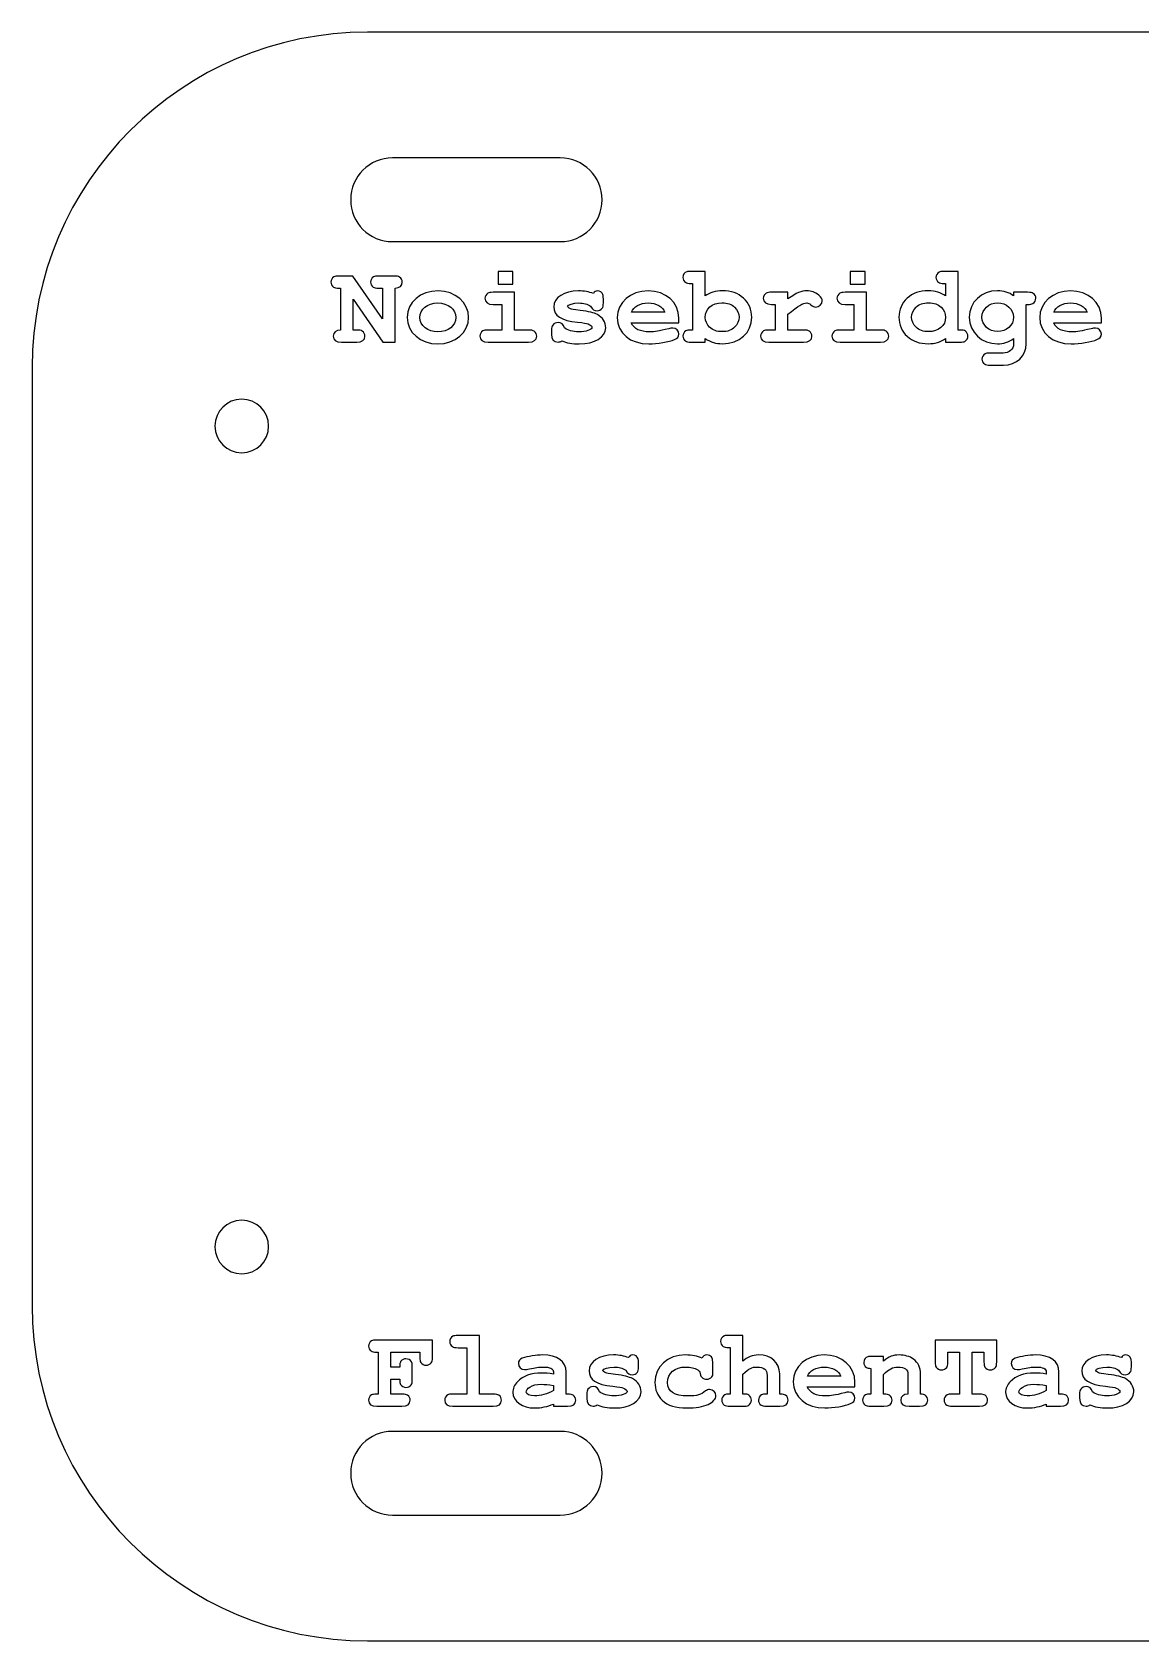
# Model space of a CAD drawing. Header units: millimetres. Extents: x 1 to 208, y 1 to 97.
# Drawn here: x 1 to 67.1, y 1 to 97 of the extents above; entities that cross this region are included whole.
import ezdxf

# ---------------------------------------------------------------- set-up
doc = ezdxf.new("R2010")
doc.units = ezdxf.units.MM
doc.layers.add('C00-00-00-BLACK', color=7, linetype='CONTINUOUS')
doc.layers.add('CFF-00-00', color=1, linetype='CONTINUOUS')

msp = doc.modelspace()

# ---------------------------------------------------------------- linework, layer by layer
at = {"layer": 'C00-00-00-BLACK', "linetype": 'CONTINUOUS'}
for p, q in [((83.9999, 97.0001), (21, 97.0001)), ((21, 97.0001), (21, 97.0001)), ((32.4999, 89.5001), (22.5, 89.5001)), ((22.5, 89.5001), (22.5, 89.5001)), ((20, 86.9999), (20, 86.9999)), ((20, 86.9999), (20, 86.9999)), ((35.0001, 86.9999), (35.0001, 86.9999)), ((35.0001, 86.9999), (35.0001, 86.9999)), ((22.5, 84.5002), (32.4999, 84.5002)), ((22.5, 84.5002), (22.5, 84.5002)), ((32.4999, 84.5002), (32.4999, 84.5002)), ((1, 77.0001), (1, 21)), ((1, 21), (1, 21)), ((32.4999, 13.5), (22.5, 13.5)), ((22.5, 13.5), (22.5, 13.5)), ((20, 11.0001), (20, 11.0001)), ((20, 11.0001), (20, 11.0001)), ((35.0001, 11.0001), (35.0001, 11.0001)), ((35.0001, 11.0001), (35.0001, 11.0001)), ((22.5, 8.5001), (32.4999, 8.5001)), ((22.5, 8.5001), (22.5, 8.5001)), ((32.4999, 8.5001), (32.4999, 8.5001)), ((21, 1), (83.9999, 1)), ((21, 1), (21, 1))]:
    msp.add_line(p, q, dxfattribs=at)
for points in [[(21, 97.0001), (9.9543, 97.0001), (1, 88.0456), (1, 77.0001)], [(22.5, 89.5001), (21.1194, 89.5001), (20, 88.3807), (20, 86.9999)], [(35.0001, 86.9999), (35.0001, 88.3807), (33.8806, 89.5001), (32.4999, 89.5001)], [(20, 86.9999), (20, 85.6192), (21.1194, 84.5002), (22.5, 84.5002)], [(32.4999, 84.5002), (33.8806, 84.5002), (35.0001, 85.6192), (35.0001, 86.9999)], [(13.5, 75.1), (12.6165, 75.1), (11.9, 74.3835), (11.9, 73.4998)], [(15.0999, 73.4998), (15.0999, 74.3835), (14.3836, 75.1), (13.5, 75.1)], [(11.9, 73.4998), (11.9, 72.6165), (12.6165, 71.9), (13.5, 71.9)], [(13.5, 71.9), (14.3836, 71.9), (15.0999, 72.6165), (15.0999, 73.4998)], [(13.5, 26.1), (12.6165, 26.1), (11.9, 25.3835), (11.9, 24.4999)], [(15.0999, 24.4999), (15.0999, 25.3835), (14.3836, 26.1), (13.5, 26.1)], [(11.9, 24.4999), (11.9, 23.6164), (12.6165, 22.9), (13.5, 22.9)], [(13.5, 22.9), (14.3836, 22.9), (15.0999, 23.6164), (15.0999, 24.4999)], [(1, 21), (1, 9.9543), (9.9543, 1), (21, 1)], [(22.5, 13.5), (21.1194, 13.5), (20, 12.3807), (20, 11.0001)], [(35.0001, 11.0001), (35.0001, 12.3807), (33.8806, 13.5), (32.4999, 13.5)], [(20, 11.0001), (20, 9.6194), (21.1194, 8.5001), (22.5, 8.5001)], [(32.4999, 8.5001), (33.8806, 8.5001), (35.0001, 9.6194), (35.0001, 11.0001)]]:
    msp.add_open_spline(points, degree=3, dxfattribs=at)
at = {"layer": 'CFF-00-00', "linetype": 'CONTINUOUS'}
for p, q in [((29.681, 82.7155), (28.7986, 82.7155)), ((28.7986, 82.7155), (28.7986, 81.9587)), ((29.681, 81.9587), (29.681, 82.7155)), ((41.1462, 82.7222), (40.3063, 82.7222)), ((41.1462, 81.2588), (41.1462, 82.7222)), ((50.6808, 82.7155), (49.7981, 82.7155)), ((49.7981, 82.7155), (49.7981, 81.9587)), ((50.6808, 81.9587), (50.6808, 82.7155)), ((56.2458, 82.7222), (55.4059, 82.7222)), ((56.2458, 79.2212), (56.2458, 82.7222)), ((20.1262, 82.4491), (19.3066, 82.4491)), ((19.3066, 81.728), (19.3834, 81.728)), ((19.3834, 81.728), (19.3834, 79.2212)), ((21.8903, 79.8936), (20.1262, 82.4491)), ((22.5835, 82.4491), (21.6734, 82.4491)), ((21.6734, 81.728), (21.8903, 81.728)), ((21.8903, 81.728), (21.8903, 79.8936)), ((22.6464, 78.5001), (22.6464, 81.728)), ((28.7986, 81.9587), (29.681, 81.9587)), ((40.3063, 82.0011), (40.3902, 82.0011)), ((40.3902, 82.0011), (40.3902, 79.2212)), ((49.7981, 81.9587), (50.6808, 81.9587)), ((55.4059, 82.0011), (55.4898, 82.0011)), ((55.4898, 82.0011), (55.4898, 81.2588)), ((20.1401, 81.0697), (21.9115, 78.5001)), ((20.1401, 79.2212), (20.1401, 81.0697)), ((25.1873, 80.839), (25.1873, 80.839)), ((25.2224, 81.5601), (25.2224, 81.5601)), ((29.7789, 81.4758), (28.5049, 81.4758)), ((28.5049, 80.7551), (29.0228, 80.7551)), ((29.0228, 80.7551), (29.0228, 79.2212)), ((29.7789, 79.2212), (29.7789, 81.4758)), ((35.0715, 80.8457), (35.0715, 81.0909)), ((42.1478, 80.8457), (42.1478, 80.8457)), ((46.0745, 81.4832), (45.1016, 81.4832)), ((45.1016, 80.7551), (45.3185, 80.7551)), ((45.3185, 80.7551), (45.3185, 79.2212)), ((46.0745, 81.0772), (46.0745, 81.4832)), ((50.7785, 81.4758), (49.5046, 81.4758)), ((49.5046, 80.7551), (50.0225, 80.7551)), ((50.0225, 80.7551), (50.0225, 79.2212)), ((50.7785, 79.2212), (50.7785, 81.4758)), ((54.4745, 80.8457), (54.4745, 80.8457)), ((58.5974, 80.8457), (58.5974, 80.8457)), ((60.3829, 81.4758), (59.5429, 81.4758)), ((59.5429, 81.4758), (59.5429, 81.2655)), ((60.2989, 78.395), (60.2989, 80.7551)), ((60.2989, 80.7551), (60.3829, 80.7551)), ((38.7389, 80.2926), (36.7506, 80.2926)), ((39.5796, 79.6484), (39.5796, 79.9356)), ((46.0745, 79.2212), (46.0745, 80.1663)), ((63.9385, 80.2926), (61.9502, 80.2926)), ((64.7792, 79.6484), (64.7792, 79.9356)), ((20.357, 79.2212), (20.1401, 79.2212)), ((29.0228, 79.2212), (28.1966, 79.2212)), ((30.6057, 79.2212), (29.7789, 79.2212)), ((31.9831, 79.2004), (31.9831, 78.9764)), ((36.7369, 79.6484), (39.5796, 79.6484)), ((40.3902, 79.2212), (40.3063, 79.2212)), ((45.3185, 79.2212), (44.94, 79.2212)), ((47.0196, 79.2212), (46.0745, 79.2212)), ((50.0225, 79.2212), (49.1963, 79.2212)), ((51.6054, 79.2212), (50.7785, 79.2212)), ((56.3305, 79.2212), (56.2458, 79.2212)), ((61.9365, 79.6484), (64.7792, 79.6484)), ((19.4535, 78.5001), (20.357, 78.5001)), ((21.9115, 78.5001), (22.6464, 78.5001)), ((28.1966, 78.5001), (30.6057, 78.5001)), ((40.3063, 78.5001), (41.1462, 78.5001)), ((41.1462, 78.5001), (41.1462, 78.7104)), ((44.94, 78.5001), (47.0196, 78.5001)), ((49.1963, 78.5001), (51.6054, 78.5001)), ((55.4898, 78.7104), (55.4898, 78.5001)), ((55.4898, 78.5001), (56.3305, 78.5001)), ((58.9125, 77.8492), (58.1491, 77.8492)), ((59.5429, 78.7104), (59.5429, 78.395)), ((58.1491, 77.1275), (58.9336, 77.1275)), ((27.6789, 19.2222), (26.4049, 19.2222)), ((27.6789, 15.721), (27.6789, 19.2222)), ((43.3938, 19.2222), (42.5531, 19.2222)), ((43.3938, 17.6889), (43.3938, 19.2222)), ((24.8799, 18.949), (21.5535, 18.949)), ((24.8799, 17.9131), (24.8799, 18.949)), ((26.4049, 18.4939), (26.9228, 18.4939)), ((26.9228, 18.4939), (26.9228, 15.721)), ((42.5531, 18.5011), (42.6371, 18.5011)), ((42.6371, 18.5011), (42.6371, 15.721)), ((58.535, 18.949), (54.8658, 18.949)), ((54.8658, 18.949), (54.8658, 17.6399)), ((58.535, 17.6399), (58.535, 18.949)), ((21.5535, 18.228), (21.6309, 18.228)), ((21.6309, 18.228), (21.6309, 15.721)), ((22.3869, 17.339), (22.3869, 18.228)), ((22.3869, 18.228), (24.1232, 18.228)), ((22.926, 17.339), (22.3869, 17.339)), ((22.926, 17.3529), (22.926, 17.339)), ((23.6754, 16.6034), (23.6754, 17.3529)), ((24.1232, 18.228), (24.1232, 17.9131)), ((37.1715, 17.3456), (37.1715, 17.591)), ((41.6094, 17.0797), (41.6094, 17.591)), ((51.7938, 17.976), (51.1069, 17.976)), ((51.7938, 17.6889), (51.7938, 17.976)), ((55.6225, 17.6399), (55.6225, 18.228)), ((55.6225, 18.228), (56.3157, 18.228)), ((56.3157, 18.228), (56.3157, 15.721)), ((57.0717, 18.228), (57.779, 18.228)), ((57.0717, 15.721), (57.0717, 18.228)), ((57.779, 18.228), (57.779, 17.6399)), ((66.5709, 17.3456), (66.5709, 17.591)), ((22.3869, 16.6246), (22.926, 16.6246)), ((22.3869, 15.721), (22.3869, 16.6246)), ((22.926, 16.6246), (22.926, 16.6034)), ((32.0892, 17.0446), (32.0892, 16.9189)), ((32.8525, 15.721), (32.8525, 17.0446)), ((43.3938, 15.721), (43.3938, 16.9044)), ((44.8359, 16.8349), (44.8359, 15.721)), ((45.5926, 15.721), (45.5926, 16.9256)), ((49.239, 16.7926), (47.2504, 16.7926)), ((50.0796, 16.1483), (50.0796, 16.4354)), ((51.0371, 17.255), (51.0371, 15.721)), ((51.7938, 15.721), (51.7938, 16.8978)), ((53.243, 16.8839), (53.243, 15.721)), ((53.999, 15.721), (53.999, 16.9117)), ((61.4888, 17.0446), (61.4888, 16.9189)), ((62.2519, 15.721), (62.2519, 17.0446)), ((21.6309, 15.721), (21.5535, 15.721)), ((23.0589, 15.721), (22.3869, 15.721)), ((26.9228, 15.721), (26.0967, 15.721)), ((28.5057, 15.721), (27.6789, 15.721)), ((32.0964, 16.2396), (32.0964, 15.9453)), ((32.9365, 15.721), (32.8525, 15.721)), ((34.0831, 15.7006), (34.0831, 15.4763)), ((42.6371, 15.721), (42.6233, 15.721)), ((43.4075, 15.721), (43.3938, 15.721)), ((44.8359, 15.721), (44.8218, 15.721)), ((45.6064, 15.721), (45.5926, 15.721)), ((47.2366, 16.1483), (50.0796, 16.1483)), ((51.0371, 15.721), (51.023, 15.721)), ((51.8075, 15.721), (51.7938, 15.721)), ((56.3157, 15.721), (55.8885, 15.721)), ((57.5056, 15.721), (57.0717, 15.721)), ((61.4959, 16.2396), (61.4959, 15.9453)), ((62.3358, 15.721), (62.2519, 15.721)), ((63.4827, 15.7006), (63.4827, 15.4763)), ((21.5535, 15), (23.0589, 15)), ((26.0967, 15), (28.5057, 15)), ((32.0892, 15.133), (32.0892, 15)), ((32.0892, 15), (32.9365, 15)), ((42.6233, 15), (43.4075, 15)), ((44.8218, 15), (45.6064, 15)), ((51.023, 15), (51.8075, 15)), ((53.3132, 15), (53.9362, 15)), ((55.8885, 15), (57.5056, 15)), ((61.4888, 15.133), (61.4888, 15)), ((61.4888, 15), (62.3358, 15))]:
    msp.add_line(p, q, dxfattribs=at)
for points in [[(40.047, 82.7017), (39.914, 82.652), (39.8163, 82.5126), (39.8163, 82.3648)], [(40.3063, 82.7222), (40.1662, 82.7222), (40.1172, 82.7222), (40.047, 82.7017)], [(55.0975, 82.6731), (54.9857, 82.6029), (54.9155, 82.4914), (54.9155, 82.3648)], [(55.4059, 82.7222), (55.2238, 82.7222), (55.1677, 82.7155), (55.0975, 82.6731)], [(18.9984, 82.4001), (18.8866, 82.3306), (18.8165, 82.2113), (18.8165, 82.085)], [(18.8165, 82.085), (18.8165, 81.9732), (18.8794, 81.861), (18.9706, 81.7908)], [(18.9706, 81.7908), (19.0474, 81.7418), (19.1248, 81.728), (19.3066, 81.728)], [(19.3066, 82.4491), (19.1314, 82.4491), (19.0613, 82.435), (18.9984, 82.4001)], [(21.3651, 82.4001), (21.2533, 82.3306), (21.1832, 82.2113), (21.1832, 82.085)], [(21.1832, 82.085), (21.1832, 81.9732), (21.2394, 81.861), (21.3373, 81.7908)], [(21.3373, 81.7908), (21.4141, 81.7418), (21.4914, 81.728), (21.6734, 81.728)], [(21.6734, 82.4491), (21.4981, 82.4491), (21.4286, 82.435), (21.3651, 82.4001)], [(22.9196, 82.3796), (22.8428, 82.435), (22.7727, 82.4491), (22.5835, 82.4491)], [(22.6464, 81.728), (22.9196, 81.7351), (23.0736, 81.861), (23.0736, 82.085)], [(23.0736, 82.085), (23.0736, 82.2043), (23.0181, 82.3094), (22.9196, 82.3796)], [(39.8163, 82.3648), (39.8163, 82.2459), (39.8724, 82.1415), (39.9704, 82.0713)], [(39.9704, 82.0713), (40.0403, 82.0152), (40.1172, 82.0011), (40.3063, 82.0011)], [(54.9155, 82.3648), (54.9155, 82.2459), (54.972, 82.1415), (55.0697, 82.0713)], [(55.0697, 82.0713), (55.1466, 82.0222), (55.2164, 82.0011), (55.4059, 82.0011)], [(25.2224, 81.5601), (24.172, 81.5601), (23.3663, 80.874), (23.3663, 79.9779)], [(24.1231, 79.9779), (24.1231, 80.4605), (24.592, 80.839), (25.1873, 80.839)], [(25.1873, 80.839), (25.8104, 80.839), (26.2794, 80.4679), (26.2794, 79.9779)], [(27.0354, 79.9779), (27.0354, 80.8595), (26.2305, 81.5601), (25.2224, 81.5601)], [(28.1894, 81.4271), (28.0776, 81.3569), (28.0075, 81.2451), (28.0075, 81.1188)], [(28.0075, 81.1188), (28.0075, 80.874), (28.1755, 80.7551), (28.5049, 80.7551)], [(28.5049, 81.4758), (28.3157, 81.4758), (28.2595, 81.4687), (28.1894, 81.4271)], [(33.5872, 81.5601), (32.7326, 81.5601), (32.1168, 81.1678), (32.1168, 80.6147)], [(32.943, 80.6358), (32.943, 80.7339), (33.279, 80.839), (33.6077, 80.839)], [(34.4762, 81.3992), (34.2169, 81.5037), (33.9232, 81.5601), (33.5872, 81.5601)], [(33.6077, 80.839), (33.8948, 80.839), (34.1263, 80.7755), (34.3082, 80.6499)], [(34.3082, 80.6499), (34.4345, 80.433), (34.5185, 80.3765), (34.6932, 80.3765)], [(34.7143, 81.5601), (34.6025, 81.5601), (34.539, 81.5181), (34.4762, 81.3992)], [(35.0431, 81.3357), (35.0087, 81.4687), (34.8684, 81.5601), (34.7143, 81.5601)], [(35.0014, 80.5233), (35.0576, 80.5935), (35.0715, 80.6637), (35.0715, 80.8457)], [(35.0715, 81.0909), (35.0715, 81.2239), (35.0642, 81.2729), (35.0431, 81.3357)], [(37.738, 81.5601), (36.6945, 81.5601), (35.9033, 80.8669), (35.9033, 79.9631)], [(36.7506, 80.2926), (36.8625, 80.6147), (37.2685, 80.839), (37.7448, 80.839)], [(39.5796, 79.9356), (39.5796, 80.874), (38.8024, 81.5601), (37.738, 81.5601)], [(37.7448, 80.839), (38.221, 80.839), (38.62, 80.6147), (38.7389, 80.2926)], [(42.1689, 81.5672), (41.7696, 81.5672), (41.4196, 81.462), (41.1462, 81.2588)], [(41.1462, 79.9779), (41.1462, 80.4884), (41.5597, 80.8457), (42.1478, 80.8457)], [(42.1478, 80.8457), (42.491, 80.8457), (42.708, 80.7688), (42.9038, 80.5868)], [(43.4291, 81.1262), (43.1003, 81.4271), (42.7009, 81.5672), (42.1689, 81.5672)], [(43.9265, 79.9917), (43.9265, 80.433), (43.7586, 80.8249), (43.4291, 81.1262)], [(44.7933, 81.4271), (44.6814, 81.3643), (44.6116, 81.2451), (44.6116, 81.1188)], [(44.6116, 81.1188), (44.6116, 80.8807), (44.7795, 80.7551), (45.1016, 80.7551)], [(45.1016, 81.4832), (44.9753, 81.4832), (44.8423, 81.462), (44.7933, 81.4271)], [(47.2161, 81.5601), (46.8658, 81.5601), (46.621, 81.4546), (46.0745, 81.0772)], [(46.0745, 80.1663), (46.7124, 80.6711), (46.9921, 80.839), (47.2024, 80.839)], [(47.2024, 80.839), (47.293, 80.839), (47.3558, 80.8105), (47.4543, 80.7265)], [(47.9234, 81.3008), (47.6991, 81.4758), (47.4684, 81.5601), (47.2161, 81.5601)], [(47.4543, 80.7265), (47.5661, 80.6288), (47.643, 80.5935), (47.7481, 80.5935)], [(47.7481, 80.5935), (47.951, 80.5935), (48.1263, 80.7614), (48.1263, 80.9646)], [(48.1263, 80.9646), (48.1263, 81.0909), (48.0702, 81.1816), (47.9234, 81.3008)], [(49.1889, 81.4271), (49.0774, 81.3569), (49.0072, 81.2451), (49.0072, 81.1188)], [(49.0072, 81.1188), (49.0072, 80.874), (49.1751, 80.7551), (49.5046, 80.7551)], [(49.5046, 81.4758), (49.3155, 81.4758), (49.2591, 81.4687), (49.1889, 81.4271)], [(53.2003, 81.1262), (52.8712, 80.8249), (52.7029, 80.433), (52.7029, 79.9917)], [(54.4678, 81.5672), (53.9288, 81.5672), (53.5291, 81.4271), (53.2003, 81.1262)], [(53.7256, 80.5868), (53.914, 80.7688), (54.1383, 80.8457), (54.4745, 80.8457)], [(55.4898, 81.2588), (55.2164, 81.462), (54.8668, 81.5672), (54.4678, 81.5672)], [(54.4745, 80.8457), (54.8104, 80.8457), (55.028, 80.7688), (55.2238, 80.5868)], [(58.5837, 81.5672), (57.6238, 81.5672), (56.9031, 80.8881), (56.9031, 79.9842)], [(57.6591, 79.9917), (57.6591, 80.4679), (58.0789, 80.8457), (58.5974, 80.8457)], [(59.5429, 81.2655), (59.2836, 81.462), (58.9411, 81.5672), (58.5837, 81.5672)], [(58.5974, 80.8457), (59.1227, 80.8457), (59.5429, 80.4679), (59.5429, 79.9984)], [(60.7191, 81.413), (60.6421, 81.462), (60.5794, 81.4758), (60.3829, 81.4758)], [(60.3829, 80.7551), (60.5508, 80.7551), (60.6284, 80.7688), (60.6912, 80.8038)], [(60.6912, 80.8038), (60.803, 80.874), (60.8729, 80.9932), (60.8729, 81.1188)], [(60.8729, 81.1188), (60.8729, 81.2313), (60.8175, 81.3431), (60.7191, 81.413)], [(62.9377, 81.5601), (61.8942, 81.5601), (61.1029, 80.8669), (61.1029, 79.9631)], [(61.9502, 80.2926), (62.0621, 80.6147), (62.4681, 80.839), (62.9444, 80.839)], [(64.7792, 79.9356), (64.7792, 80.874), (64.002, 81.5601), (62.9377, 81.5601)], [(62.9444, 80.839), (63.4206, 80.839), (63.8196, 80.6147), (63.9385, 80.2926)], [(23.3663, 79.9779), (23.3663, 79.0882), (24.172, 78.395), (25.2012, 78.395)], [(25.2012, 79.1164), (24.592, 79.1164), (24.1231, 79.4942), (24.1231, 79.9779)], [(25.2012, 78.395), (26.2305, 78.395), (27.0354, 79.0882), (27.0354, 79.9779)], [(26.2794, 79.9779), (26.2794, 79.4942), (25.8104, 79.1164), (25.2012, 79.1164)], [(32.1168, 80.6147), (32.1168, 80.0756), (32.5368, 79.7952), (33.531, 79.6907)], [(33.1109, 80.4958), (33.0058, 80.5381), (32.943, 80.5868), (32.943, 80.6358)], [(33.6917, 80.3977), (33.2439, 80.4605), (33.2016, 80.4679), (33.1109, 80.4958)], [(33.531, 79.6907), (33.9093, 79.6555), (34.0562, 79.6272), (34.168, 79.5856)], [(34.7143, 80.1458), (34.504, 80.2576), (34.2103, 80.3349), (33.6917, 80.3977)], [(34.6932, 80.3765), (34.8122, 80.3765), (34.9247, 80.433), (35.0014, 80.5233)], [(35.2184, 79.3612), (35.2184, 79.6833), (35.0292, 79.9779), (34.7143, 80.1458)], [(35.9033, 79.9631), (35.9033, 79.0466), (36.6734, 78.395), (37.78, 78.395)], [(41.4129, 79.3891), (41.245, 79.5503), (41.1462, 79.7673), (41.1462, 79.9779)], [(42.1756, 78.4087), (43.2054, 78.4087), (43.9265, 79.0603), (43.9265, 79.9917)], [(42.9038, 80.5868), (43.0717, 80.4256), (43.1705, 80.2086), (43.1705, 79.9917)], [(43.1705, 79.9917), (43.1705, 79.7747), (43.0717, 79.5503), (42.9038, 79.3891)], [(52.7029, 79.9917), (52.7029, 79.5433), (52.8712, 79.151), (53.2003, 78.8501)], [(53.4592, 79.9917), (53.4592, 80.2086), (53.557, 80.4256), (53.7256, 80.5868)], [(53.7256, 79.3891), (53.557, 79.5503), (53.4592, 79.7673), (53.4592, 79.9917)], [(55.4898, 79.9984), (55.4898, 79.4805), (55.0771, 79.1305), (54.4678, 79.1305)], [(55.2238, 80.5868), (55.3918, 80.433), (55.4898, 80.2086), (55.4898, 79.9984)], [(56.9031, 79.9842), (56.9031, 79.0882), (57.6312, 78.402), (58.5837, 78.402)], [(58.5974, 79.1305), (58.0789, 79.1305), (57.6591, 79.5154), (57.6591, 79.9917)], [(59.5429, 79.9984), (59.5429, 79.508), (59.1294, 79.1305), (58.5974, 79.1305)], [(61.1029, 79.9631), (61.1029, 79.0466), (61.873, 78.395), (62.9793, 78.395)], [(19.3834, 79.2212), (19.1175, 79.2212), (18.9567, 79.0882), (18.9567, 78.8638)], [(18.9567, 78.8638), (18.9567, 78.6264), (19.1248, 78.5001), (19.4535, 78.5001)], [(20.6931, 79.158), (20.6163, 79.2145), (20.5528, 79.2212), (20.357, 79.2212)], [(20.357, 78.5001), (20.6792, 78.5001), (20.8472, 78.619), (20.8472, 78.8638)], [(20.8472, 78.8638), (20.8472, 78.9764), (20.791, 79.0882), (20.6931, 79.158)], [(27.8884, 79.1722), (27.7766, 79.1019), (27.7065, 78.9831), (27.7065, 78.8638)], [(27.7065, 78.8638), (27.7065, 78.6264), (27.8745, 78.5001), (28.1966, 78.5001)], [(28.1966, 79.2212), (28.0148, 79.2212), (27.9585, 79.2145), (27.8884, 79.1722)], [(30.9417, 79.151), (30.8643, 79.2071), (30.7942, 79.2212), (30.6057, 79.2212)], [(30.6057, 78.5001), (30.9278, 78.5001), (31.0958, 78.6264), (31.0958, 78.8638)], [(31.0958, 78.8638), (31.0958, 78.9764), (31.0396, 79.0815), (30.9417, 79.151)], [(32.0533, 79.5228), (31.9977, 79.4452), (31.9831, 79.3824), (31.9831, 79.2004)], [(31.9831, 78.9764), (31.9831, 78.6543), (32.1095, 78.5072), (32.3688, 78.5072)], [(32.3688, 79.6696), (32.2358, 79.6696), (32.1307, 79.6205), (32.0533, 79.5228)], [(32.7465, 79.3612), (32.6837, 79.5715), (32.5646, 79.6696), (32.3688, 79.6696)], [(33.6077, 79.1164), (33.2366, 79.1164), (32.943, 79.2004), (32.7465, 79.3612)], [(34.3922, 79.375), (34.3922, 79.2357), (34.0211, 79.1164), (33.6077, 79.1164)], [(33.6362, 78.395), (34.5529, 78.395), (35.2184, 78.801), (35.2184, 79.3612)], [(34.168, 79.5856), (34.3082, 79.5292), (34.3922, 79.4526), (34.3922, 79.375)], [(37.8428, 79.1164), (37.2618, 79.1164), (36.9115, 79.2847), (36.7369, 79.6484)], [(38.977, 79.3052), (38.3466, 79.1443), (38.1649, 79.1164), (37.8428, 79.1164)], [(39.2225, 79.3401), (39.1449, 79.3401), (39.0684, 79.3263), (38.977, 79.3052)], [(39.5796, 78.9764), (39.5796, 79.1792), (39.4257, 79.3401), (39.2225, 79.3401)], [(39.3203, 78.6543), (39.4956, 78.7241), (39.5796, 78.8296), (39.5796, 78.9764)], [(39.9979, 79.1722), (39.8861, 79.1094), (39.8163, 78.9901), (39.8163, 78.8638)], [(39.8163, 78.8638), (39.8163, 78.7453), (39.8724, 78.6402), (39.9704, 78.5703)], [(40.3063, 79.2212), (40.1309, 79.2212), (40.0607, 79.2145), (39.9979, 79.1722)], [(42.1615, 79.1305), (41.8331, 79.1305), (41.6013, 79.2145), (41.4129, 79.3891)], [(42.9038, 79.3891), (42.7154, 79.2145), (42.484, 79.1305), (42.1615, 79.1305)], [(44.6327, 79.1722), (44.5202, 79.1094), (44.45, 78.9831), (44.45, 78.8638)], [(44.45, 78.8638), (44.45, 78.6264), (44.6179, 78.5001), (44.94, 78.5001)], [(44.94, 79.2212), (44.7583, 79.2212), (44.7019, 79.2145), (44.6327, 79.1722)], [(47.3632, 79.151), (47.2863, 79.2071), (47.2161, 79.2212), (47.0196, 79.2212)], [(47.0196, 78.5001), (47.3491, 78.5001), (47.5171, 78.619), (47.5171, 78.8638)], [(47.5171, 78.8638), (47.5171, 78.9764), (47.461, 79.0815), (47.3632, 79.151)], [(48.8879, 79.1722), (48.7761, 79.1019), (48.7063, 78.9831), (48.7063, 78.8638)], [(48.7063, 78.8638), (48.7063, 78.6264), (48.8742, 78.5001), (49.1963, 78.5001)], [(49.1963, 79.2212), (49.0142, 79.2212), (48.9581, 79.2145), (48.8879, 79.1722)], [(51.9412, 79.151), (51.864, 79.2071), (51.7938, 79.2212), (51.6054, 79.2212)], [(51.6054, 78.5001), (51.9275, 78.5001), (52.0954, 78.6264), (52.0954, 78.8638)], [(52.0954, 78.8638), (52.0954, 78.9764), (52.0393, 79.0815), (51.9412, 79.151)], [(53.2003, 78.8501), (53.5291, 78.5491), (53.9288, 78.4087), (54.4604, 78.4087)], [(54.4678, 79.1305), (54.1457, 79.1305), (53.914, 79.2145), (53.7256, 79.3891)], [(56.6663, 79.158), (56.5891, 79.2071), (56.5263, 79.2212), (56.3305, 79.2212)], [(56.6381, 78.5491), (56.7503, 78.619), (56.8205, 78.7382), (56.8205, 78.8638)], [(56.8205, 78.8638), (56.8205, 78.9764), (56.7644, 79.0882), (56.6663, 79.158)], [(63.0421, 79.1164), (62.4614, 79.1164), (62.1111, 79.2847), (61.9365, 79.6484)], [(64.1766, 79.3052), (63.5462, 79.1443), (63.3645, 79.1164), (63.0421, 79.1164)], [(64.4222, 79.3401), (64.3445, 79.3401), (64.268, 79.3263), (64.1766, 79.3052)], [(64.7792, 78.9764), (64.7792, 79.1792), (64.625, 79.3401), (64.4222, 79.3401)], [(64.5199, 78.6543), (64.6952, 78.7241), (64.7792, 78.8296), (64.7792, 78.9764)], [(32.3688, 78.5072), (32.4594, 78.5072), (32.5229, 78.528), (32.5996, 78.5841)], [(32.5996, 78.5841), (32.8728, 78.4578), (33.23, 78.395), (33.6362, 78.395)], [(37.78, 78.395), (38.2838, 78.395), (39.0056, 78.5139), (39.3203, 78.6543)], [(39.9704, 78.5703), (40.0403, 78.5213), (40.1309, 78.5001), (40.3063, 78.5001)], [(41.1462, 78.7104), (41.4895, 78.4927), (41.7696, 78.4087), (42.1756, 78.4087)], [(54.4604, 78.4087), (54.8668, 78.4087), (55.1466, 78.4927), (55.4898, 78.7104)], [(56.3305, 78.5001), (56.4984, 78.5001), (56.5753, 78.5139), (56.6381, 78.5491)], [(57.8414, 77.7995), (57.7293, 77.7367), (57.6591, 77.6111), (57.6591, 77.4848)], [(58.1491, 77.8492), (57.9674, 77.8492), (57.9109, 77.8418), (57.8414, 77.7995)], [(58.5837, 78.402), (58.9336, 78.402), (59.2483, 78.5001), (59.5429, 78.7104)], [(59.5429, 78.395), (59.5429, 78.0662), (59.2907, 77.8492), (58.9125, 77.8492)], [(58.9336, 77.1275), (59.7182, 77.1275), (60.3063, 77.6806), (60.2989, 78.395)], [(62.9793, 78.395), (63.4834, 78.395), (64.2052, 78.5139), (64.5199, 78.6543)], [(57.6591, 77.4848), (57.6591, 77.373), (57.7152, 77.2679), (57.8132, 77.1977)], [(57.8132, 77.1977), (57.8831, 77.1416), (57.9744, 77.1275), (58.1491, 77.1275)], [(26.4049, 19.2222), (26.223, 19.2222), (26.1595, 19.2083), (26.0894, 19.1732)], [(42.2945, 19.2016), (42.1608, 19.152), (42.0631, 19.0125), (42.0631, 18.865)], [(42.5531, 19.2222), (42.4134, 19.2222), (42.364, 19.2222), (42.2945, 19.2016)], [(21.2459, 18.9), (21.1334, 18.8306), (21.0633, 18.7115), (21.0633, 18.5924)], [(21.0633, 18.5924), (21.0633, 18.4734), (21.1268, 18.3609), (21.2174, 18.2981)], [(21.2174, 18.2981), (21.2948, 18.2419), (21.3716, 18.228), (21.5535, 18.228)], [(21.5535, 18.949), (21.3716, 18.949), (21.3153, 18.9423), (21.2459, 18.9)], [(26.0894, 19.1732), (25.9776, 19.1031), (25.9075, 18.984), (25.9075, 18.8583)], [(25.9075, 18.8583), (25.9075, 18.7393), (25.9637, 18.6341), (26.0689, 18.564)], [(26.0689, 18.564), (26.139, 18.5084), (26.223, 18.4939), (26.4049, 18.4939)], [(42.0631, 18.865), (42.0631, 18.7459), (42.1192, 18.6414), (42.2169, 18.5713)], [(42.2169, 18.5713), (42.2871, 18.515), (42.364, 18.5011), (42.5531, 18.5011)], [(22.9961, 17.6816), (22.9399, 17.6049), (22.926, 17.5347), (22.926, 17.3529)], [(23.2971, 17.8291), (23.178, 17.8291), (23.0662, 17.7729), (22.9961, 17.6816)], [(23.6192, 17.6538), (23.5563, 17.759), (23.43, 17.8291), (23.2971, 17.8291)], [(23.6754, 17.3529), (23.6754, 17.5282), (23.6681, 17.5837), (23.6192, 17.6538)], [(24.1232, 17.9131), (24.1232, 17.7517), (24.1378, 17.6816), (24.1795, 17.6188)], [(24.1795, 17.6188), (24.2496, 17.507), (24.3686, 17.4435), (24.5016, 17.4435)], [(24.5016, 17.4435), (24.6206, 17.4435), (24.7324, 17.4997), (24.8098, 17.591)], [(24.8098, 17.591), (24.8654, 17.6677), (24.8799, 17.7312), (24.8799, 17.9131)], [(30.2338, 17.8642), (30.0797, 17.8079), (30.0023, 17.7028), (30.0023, 17.5486)], [(30.0023, 17.5486), (30.0023, 17.3456), (30.1637, 17.1849), (30.3667, 17.1849)], [(31.4449, 18.06), (31.0877, 18.06), (30.5764, 17.976), (30.2338, 17.8642)], [(30.6604, 17.2265), (30.9971, 17.3039), (31.2352, 17.339), (31.4727, 17.339)], [(32.8525, 17.0446), (32.8525, 17.6816), (32.3273, 18.06), (31.4449, 18.06)], [(31.4727, 17.339), (31.9, 17.339), (32.0892, 17.2477), (32.0892, 17.0446)], [(35.687, 18.06), (34.8326, 18.06), (34.2167, 17.6677), (34.2167, 17.1147)], [(35.0429, 17.1359), (35.0429, 17.2338), (35.379, 17.339), (35.7078, 17.339)], [(36.576, 17.8992), (36.3167, 18.0037), (36.0232, 18.06), (35.687, 18.06)], [(35.7078, 17.339), (35.9946, 17.339), (36.2264, 17.2755), (36.4081, 17.1498)], [(36.8141, 18.06), (36.7026, 18.06), (36.6391, 18.0183), (36.576, 17.8992)], [(37.1429, 17.8357), (37.1087, 17.9687), (36.9683, 18.06), (36.8141, 18.06)], [(37.1013, 17.0235), (37.1577, 17.0936), (37.1715, 17.1637), (37.1715, 17.3456)], [(37.1715, 17.591), (37.1715, 17.7239), (37.1641, 17.7729), (37.1429, 17.8357)], [(39.9711, 18.06), (38.8994, 18.06), (38.1501, 17.3807), (38.1501, 16.4076)], [(38.9068, 16.4076), (38.9068, 16.9745), (39.327, 17.339), (39.9778, 17.339)], [(40.9653, 17.8708), (40.6993, 17.9971), (40.356, 18.06), (39.9711, 18.06)], [(39.9778, 17.339), (40.2788, 17.339), (40.5239, 17.2828), (40.6993, 17.171)], [(41.245, 18.06), (41.0908, 18.06), (41.0143, 18.0037), (40.9653, 17.8708)], [(41.6094, 17.591), (41.6094, 17.9131), (41.4972, 18.06), (41.245, 18.06)], [(44.3251, 18.06), (43.9745, 18.06), (43.6457, 17.927), (43.3938, 17.6889)], [(43.3938, 16.9044), (43.7854, 17.2689), (43.9258, 17.339), (44.2479, 17.339)], [(44.2479, 17.339), (44.4581, 17.339), (44.5911, 17.3039), (44.6962, 17.2199)], [(45.5926, 16.9256), (45.5926, 17.6049), (45.0811, 18.06), (44.3251, 18.06)], [(48.2381, 18.06), (47.1943, 18.06), (46.403, 17.3668), (46.403, 16.4632)], [(47.2504, 16.7926), (47.3622, 17.1147), (47.7682, 17.339), (48.2445, 17.339)], [(50.0796, 16.4354), (50.0796, 17.374), (49.3025, 18.06), (48.2381, 18.06)], [(48.2445, 17.339), (48.7207, 17.339), (49.1197, 17.1147), (49.239, 16.7926)], [(50.8483, 17.9482), (50.715, 17.9058), (50.6102, 17.759), (50.6102, 17.6121)], [(50.6102, 17.6121), (50.6102, 17.4997), (50.6659, 17.3879), (50.7637, 17.3178)], [(50.7637, 17.3178), (50.8339, 17.2755), (50.8829, 17.2616), (51.0371, 17.255)], [(51.1069, 17.976), (50.9602, 17.976), (50.9111, 17.9687), (50.8483, 17.9482)], [(52.7177, 18.06), (52.3466, 18.06), (52.1159, 17.9687), (51.7938, 17.6889)], [(51.7938, 16.8978), (52.1085, 17.2265), (52.3254, 17.339), (52.6411, 17.339)], [(52.6411, 17.339), (53.061, 17.339), (53.243, 17.1987), (53.243, 16.8839)], [(53.5718, 17.8079), (53.3407, 17.976), (53.0465, 18.06), (52.7177, 18.06)], [(53.999, 16.9117), (53.999, 17.3105), (53.8586, 17.6049), (53.5718, 17.8079)], [(54.8658, 17.6399), (54.8658, 17.4719), (54.8799, 17.4018), (54.9222, 17.339)], [(54.9222, 17.339), (54.9921, 17.2265), (55.118, 17.1637), (55.2443, 17.1637)], [(55.2443, 17.1637), (55.3632, 17.1637), (55.475, 17.2199), (55.5523, 17.3105)], [(55.5523, 17.3105), (55.608, 17.3879), (55.6225, 17.4435), (55.6225, 17.6399)], [(57.779, 17.6399), (57.779, 17.4719), (57.7928, 17.4018), (57.8351, 17.339)], [(57.8351, 17.339), (57.9053, 17.2265), (58.0242, 17.1637), (58.1572, 17.1637)], [(58.1572, 17.1637), (58.2764, 17.1637), (58.3882, 17.2199), (58.4648, 17.3105)], [(58.4648, 17.3105), (58.5209, 17.3879), (58.535, 17.4435), (58.535, 17.6399)], [(59.6332, 17.8642), (59.479, 17.8079), (59.4018, 17.7028), (59.4018, 17.5486)], [(59.4018, 17.5486), (59.4018, 17.3456), (59.563, 17.1849), (59.7662, 17.1849)], [(60.8443, 18.06), (60.4873, 18.06), (59.9757, 17.976), (59.6332, 17.8642)], [(60.0601, 17.2265), (60.3966, 17.3039), (60.6347, 17.339), (60.8722, 17.339)], [(62.2519, 17.0446), (62.2519, 17.6816), (61.7269, 18.06), (60.8443, 18.06)], [(60.8722, 17.339), (61.2994, 17.339), (61.4888, 17.2477), (61.4888, 17.0446)], [(65.0868, 18.06), (64.232, 18.06), (63.6164, 17.6677), (63.6164, 17.1147)], [(64.4423, 17.1359), (64.4423, 17.2338), (64.7785, 17.339), (65.1073, 17.339)], [(65.9758, 17.8992), (65.7165, 18.0037), (65.4226, 18.06), (65.0868, 18.06)], [(65.1073, 17.339), (65.3944, 17.339), (65.6258, 17.2755), (65.8075, 17.1498)], [(66.2139, 18.06), (66.1021, 18.06), (66.0386, 18.0183), (65.9758, 17.8992)], [(66.5427, 17.8357), (66.5081, 17.9687), (66.3681, 18.06), (66.2139, 18.06)], [(66.5007, 17.0235), (66.5572, 17.0936), (66.5709, 17.1637), (66.5709, 17.3456)], [(66.5709, 17.591), (66.5709, 17.7239), (66.5639, 17.7729), (66.5427, 17.8357)], [(22.926, 16.6034), (22.926, 16.4427), (22.9399, 16.3653), (22.9749, 16.3025)], [(23.6053, 16.2747), (23.6615, 16.3514), (23.6754, 16.4143), (23.6754, 16.6034)], [(29.9467, 16.4632), (29.7714, 16.2813), (29.6662, 16.0366), (29.6662, 15.8196)], [(31.3821, 16.9818), (30.759, 16.9818), (30.2755, 16.8065), (29.9467, 16.4632)], [(30.3667, 17.1849), (30.4369, 17.1849), (30.5348, 17.1987), (30.6604, 17.2265)], [(32.0892, 16.9189), (31.8438, 16.9606), (31.6129, 16.9818), (31.3821, 16.9818)], [(34.2167, 17.1147), (34.2167, 16.5757), (34.6368, 16.2952), (35.6309, 16.1907)], [(35.2109, 16.9957), (35.1057, 17.038), (35.0429, 17.087), (35.0429, 17.1359)], [(35.7918, 16.8978), (35.3437, 16.9606), (35.3014, 16.9679), (35.2109, 16.9957)], [(36.8141, 16.6457), (36.6039, 16.7575), (36.3104, 16.8349), (35.7918, 16.8978)], [(36.4081, 17.1498), (36.5344, 16.9328), (36.6183, 16.8766), (36.793, 16.8766)], [(36.793, 16.8766), (36.9122, 16.8766), (37.0247, 16.9328), (37.1013, 17.0235)], [(37.3182, 15.8613), (37.3182, 16.1834), (37.1292, 16.4778), (36.8141, 16.6457)], [(38.1501, 16.4076), (38.1501, 15.9942), (38.2976, 15.6371), (38.5847, 15.3639)], [(40.1108, 15.6165), (39.3058, 15.6165), (38.9068, 15.8824), (38.9068, 16.4076)], [(40.6993, 17.171), (40.7832, 17.122), (40.8252, 17.0658), (40.8464, 16.9533)], [(40.8464, 16.9533), (40.8813, 16.7999), (40.9025, 16.7575), (40.9579, 16.7086)], [(40.9579, 16.7086), (41.0214, 16.6524), (41.1332, 16.6107), (41.2313, 16.6107)], [(41.2313, 16.6107), (41.3501, 16.6107), (41.462, 16.6663), (41.5396, 16.7575)], [(41.5396, 16.7575), (41.5957, 16.8277), (41.6094, 16.8978), (41.6094, 17.0797)], [(44.6962, 17.2199), (44.8081, 17.1286), (44.8359, 17.0585), (44.8359, 16.8349)], [(46.403, 16.4632), (46.403, 15.5464), (47.1731, 14.8949), (48.2798, 14.8949)], [(59.346, 16.4632), (59.1711, 16.2813), (59.0656, 16.0366), (59.0656, 15.8196)], [(60.7815, 16.9818), (60.1585, 16.9818), (59.6748, 16.8065), (59.346, 16.4632)], [(59.7662, 17.1849), (59.8364, 17.1849), (59.9341, 17.1987), (60.0601, 17.2265)], [(61.4888, 16.9189), (61.2433, 16.9606), (61.0126, 16.9818), (60.7815, 16.9818)], [(63.6164, 17.1147), (63.6164, 16.5757), (64.0362, 16.2952), (65.0303, 16.1907)], [(64.6105, 16.9957), (64.5054, 17.038), (64.4423, 17.087), (64.4423, 17.1359)], [(65.1912, 16.8978), (64.7435, 16.9606), (64.7012, 16.9679), (64.6105, 16.9957)], [(66.2139, 16.6457), (66.0033, 16.7575), (65.7098, 16.8349), (65.1912, 16.8978)], [(65.8075, 17.1498), (65.9342, 16.9328), (66.0181, 16.8766), (66.1928, 16.8766)], [(66.1928, 16.8766), (66.3116, 16.8766), (66.4242, 16.9328), (66.5007, 17.0235)], [(66.7177, 15.8613), (66.7177, 16.1834), (66.5286, 16.4778), (66.2139, 16.6457)], [(21.2459, 15.6721), (21.1334, 15.602), (21.0633, 15.4829), (21.0633, 15.3639)], [(21.0633, 15.3639), (21.0633, 15.1264), (21.2313, 15), (21.5535, 15)], [(21.5535, 15.721), (21.3788, 15.721), (21.3153, 15.7071), (21.2459, 15.6721)], [(22.9749, 16.3025), (23.045, 16.1973), (23.1714, 16.1272), (23.2971, 16.1272)], [(23.395, 15.6509), (23.3182, 15.7071), (23.2481, 15.721), (23.0589, 15.721)], [(23.0589, 15), (23.3811, 15), (23.5491, 15.1191), (23.5491, 15.3639)], [(23.2971, 16.1272), (23.4161, 16.1272), (23.5286, 16.1834), (23.6053, 16.2747)], [(23.5491, 15.3639), (23.5491, 15.4763), (23.4935, 15.5815), (23.395, 15.6509)], [(25.7884, 15.6721), (25.6766, 15.602), (25.6066, 15.4829), (25.6066, 15.3639)], [(25.6066, 15.3639), (25.6066, 15.1264), (25.7745, 15), (26.0967, 15)], [(26.0967, 15.721), (25.9148, 15.721), (25.8585, 15.7144), (25.7884, 15.6721)], [(28.8417, 15.6509), (28.7643, 15.7071), (28.6942, 15.721), (28.5057, 15.721)], [(28.5057, 15), (28.8278, 15), (28.9959, 15.1264), (28.9959, 15.3639)], [(28.9959, 15.3639), (28.9959, 15.4763), (28.9396, 15.5815), (28.8417, 15.6509)], [(29.6662, 15.8196), (29.6662, 15.3083), (30.2477, 14.8949), (30.9687, 14.8949)], [(30.4646, 15.8474), (30.4646, 15.9453), (30.5486, 16.0504), (30.6888, 16.1417)], [(30.962, 15.6165), (30.6888, 15.6165), (30.4646, 15.721), (30.4646, 15.8474)], [(30.6888, 16.1417), (30.878, 16.2601), (31.0738, 16.3097), (31.3536, 16.3097)], [(32.0964, 15.9453), (31.7181, 15.7283), (31.3397, 15.6165), (30.962, 15.6165)], [(31.3536, 16.3097), (31.5851, 16.3097), (31.7948, 16.2886), (32.0964, 16.2396)], [(33.2725, 15.6582), (33.1958, 15.7071), (33.1323, 15.721), (32.9365, 15.721)], [(32.9365, 15), (33.2653, 15), (33.4266, 15.1191), (33.4266, 15.3639)], [(33.4266, 15.3639), (33.4266, 15.4763), (33.3704, 15.5881), (33.2725, 15.6582)], [(34.1532, 16.0227), (34.0977, 15.9453), (34.0831, 15.8824), (34.0831, 15.7006)], [(34.0831, 15.4763), (34.0831, 15.1542), (34.2095, 15.0073), (34.4688, 15.0073)], [(34.4688, 16.1695), (34.3358, 16.1695), (34.2306, 16.1206), (34.1532, 16.0227)], [(34.8464, 15.8613), (34.7836, 16.0716), (34.6645, 16.1695), (34.4688, 16.1695)], [(35.7078, 15.6165), (35.3367, 15.6165), (35.0429, 15.7006), (34.8464, 15.8613)], [(35.6309, 16.1907), (36.0094, 16.1556), (36.1562, 16.1272), (36.268, 16.0855)], [(36.492, 15.8752), (36.492, 15.7356), (36.1209, 15.6165), (35.7078, 15.6165)], [(35.736, 14.8949), (36.6529, 14.8949), (37.3182, 15.301), (37.3182, 15.8613)], [(36.268, 16.0855), (36.4081, 16.0293), (36.492, 15.9525), (36.492, 15.8752)], [(38.5847, 15.3639), (38.9347, 15.0351), (39.3756, 14.8949), (40.0618, 14.8949)], [(41.1748, 15.9102), (40.8951, 15.6794), (40.671, 15.6165), (40.1108, 15.6165)], [(41.4066, 15.9942), (41.3152, 15.9942), (41.245, 15.9664), (41.1748, 15.9102)], [(41.3152, 15.1118), (41.6235, 15.2593), (41.7841, 15.4413), (41.7841, 15.6304)], [(41.7841, 15.6304), (41.7841, 15.8262), (41.6161, 15.9942), (41.4066, 15.9942)], [(42.315, 15.6721), (42.2032, 15.602), (42.133, 15.4829), (42.133, 15.3639)], [(42.133, 15.3639), (42.133, 15.2455), (42.1894, 15.1403), (42.2871, 15.0702)], [(42.6233, 15.721), (42.4487, 15.721), (42.3785, 15.7144), (42.315, 15.6721)], [(43.7437, 15.6582), (43.6735, 15.7144), (43.6033, 15.721), (43.4075, 15.721)], [(43.7226, 15.049), (43.8351, 15.1191), (43.9046, 15.2382), (43.9046, 15.3639)], [(43.9046, 15.3639), (43.9046, 15.4763), (43.8489, 15.5815), (43.7437, 15.6582)], [(44.5072, 15.6721), (44.3946, 15.602), (44.3251, 15.4902), (44.3251, 15.3639)], [(44.3251, 15.3639), (44.3251, 15.2455), (44.3809, 15.1403), (44.486, 15.0702)], [(44.8218, 15.721), (44.6401, 15.721), (44.577, 15.7144), (44.5072, 15.6721)], [(45.9422, 15.6582), (45.865, 15.7071), (45.8022, 15.721), (45.6064, 15.721)], [(45.6064, 15), (45.9352, 15), (46.0964, 15.1191), (46.0964, 15.3639)], [(46.0964, 15.3639), (46.0964, 15.4763), (46.0403, 15.5881), (45.9422, 15.6582)], [(48.3425, 15.6165), (47.7619, 15.6165), (47.4112, 15.7845), (47.2366, 16.1483)], [(49.4771, 15.805), (48.8467, 15.6443), (48.6646, 15.6165), (48.3425, 15.6165)], [(49.7223, 15.8401), (49.645, 15.8401), (49.5681, 15.8262), (49.4771, 15.805)], [(50.0796, 15.4763), (50.0796, 15.6794), (49.9255, 15.8401), (49.7223, 15.8401)], [(49.8203, 15.1542), (49.9957, 15.2243), (50.0796, 15.3295), (50.0796, 15.4763)], [(50.715, 15.6721), (50.6032, 15.6093), (50.5329, 15.4829), (50.5329, 15.3639)], [(50.5329, 15.3639), (50.5329, 15.2521), (50.589, 15.1403), (50.6871, 15.0702)], [(51.023, 15.721), (50.8483, 15.721), (50.7785, 15.7144), (50.715, 15.6721)], [(52.1437, 15.6582), (52.0661, 15.7071), (52.0033, 15.721), (51.8075, 15.721)], [(51.8075, 15), (52.1296, 15), (52.2975, 15.1264), (52.2975, 15.3639)], [(52.2975, 15.3639), (52.2975, 15.4763), (52.2414, 15.5815), (52.1437, 15.6582)], [(53.243, 15.721), (52.977, 15.721), (52.8158, 15.5881), (52.8158, 15.3639)], [(52.8158, 15.3639), (52.8158, 15.1191), (52.9837, 15), (53.3132, 15)], [(53.9362, 15), (54.2583, 15), (54.4262, 15.1191), (54.4262, 15.3639)], [(54.272, 15.6582), (54.2022, 15.7006), (54.1532, 15.7144), (53.999, 15.721)], [(54.4262, 15.3639), (54.4262, 15.4763), (54.3701, 15.5881), (54.272, 15.6582)], [(55.5801, 15.6721), (55.4683, 15.602), (55.3985, 15.4829), (55.3985, 15.3639)], [(55.3985, 15.3639), (55.3985, 15.2521), (55.4613, 15.133), (55.5523, 15.0702)], [(55.8885, 15.721), (55.7064, 15.721), (55.6503, 15.7144), (55.5801, 15.6721)], [(57.8418, 15.6509), (57.7649, 15.7071), (57.695, 15.721), (57.5056, 15.721)], [(57.5056, 15), (57.8277, 15), (57.996, 15.1191), (57.996, 15.3639)], [(57.996, 15.3639), (57.996, 15.4763), (57.9395, 15.5815), (57.8418, 15.6509)], [(59.0656, 15.8196), (59.0656, 15.3083), (59.6473, 14.8949), (60.368, 14.8949)], [(59.8643, 15.8474), (59.8643, 15.9453), (59.9482, 16.0504), (60.0883, 16.1417)], [(60.3617, 15.6165), (60.0883, 15.6165), (59.8643, 15.721), (59.8643, 15.8474)], [(60.0883, 16.1417), (60.2774, 16.2601), (60.4732, 16.3097), (60.7533, 16.3097)], [(61.4959, 15.9453), (61.1177, 15.7283), (60.7392, 15.6165), (60.3617, 15.6165)], [(60.7533, 16.3097), (60.9847, 16.3097), (61.1942, 16.2886), (61.4959, 16.2396)], [(62.672, 15.6582), (62.5951, 15.7071), (62.5316, 15.721), (62.3358, 15.721)], [(62.3358, 15), (62.6646, 15), (62.8262, 15.1191), (62.8262, 15.3639)], [(62.8262, 15.3639), (62.8262, 15.4763), (62.7697, 15.5881), (62.672, 15.6582)], [(63.5529, 16.0227), (63.4972, 15.9453), (63.4827, 15.8824), (63.4827, 15.7006)], [(63.4827, 15.4763), (63.4827, 15.1542), (63.609, 15.0073), (63.8683, 15.0073)], [(63.8683, 16.1695), (63.7353, 16.1695), (63.6302, 16.1206), (63.5529, 16.0227)], [(64.2461, 15.8613), (64.183, 16.0716), (64.0641, 16.1695), (63.8683, 16.1695)], [(65.1073, 15.6165), (64.7361, 15.6165), (64.4423, 15.7006), (64.2461, 15.8613)], [(65.0303, 16.1907), (65.4089, 16.1556), (65.5556, 16.1272), (65.6675, 16.0855)], [(65.8918, 15.8752), (65.8918, 15.7356), (65.5207, 15.6165), (65.1073, 15.6165)], [(65.1355, 14.8949), (66.0523, 14.8949), (66.7177, 15.301), (66.7177, 15.8613)], [(65.6675, 16.0855), (65.8075, 16.0293), (65.8918, 15.9525), (65.8918, 15.8752)], [(30.9687, 14.8949), (31.3536, 14.8949), (31.7598, 14.9789), (32.0892, 15.133)], [(34.4688, 15.0073), (34.5594, 15.0073), (34.6229, 15.0278), (34.6996, 15.0841)], [(34.6996, 15.0841), (34.9728, 14.9577), (35.33, 14.8949), (35.736, 14.8949)], [(40.0618, 14.8949), (40.5804, 14.8949), (41.0281, 14.9723), (41.3152, 15.1118)], [(42.2871, 15.0702), (42.3573, 15.0212), (42.455, 15), (42.6233, 15)], [(43.4075, 15), (43.5617, 15), (43.6598, 15.0139), (43.7226, 15.049)], [(44.486, 15.0702), (44.5558, 15.0212), (44.6465, 15), (44.8218, 15)], [(48.2798, 14.8949), (48.7839, 14.8949), (49.5053, 15.0139), (49.8203, 15.1542)], [(50.6871, 15.0702), (50.7573, 15.0212), (50.8483, 15), (51.023, 15)], [(55.5523, 15.0702), (55.6225, 15.0212), (55.7269, 15), (55.8885, 15)], [(60.368, 14.8949), (60.7533, 14.8949), (61.1593, 14.9789), (61.4888, 15.133)], [(63.8683, 15.0073), (63.959, 15.0073), (64.0225, 15.0278), (64.099, 15.0841)], [(64.099, 15.0841), (64.3724, 14.9577), (64.7294, 14.8949), (65.1355, 14.8949)]]:
    msp.add_open_spline(points, degree=3, dxfattribs=at)

doc.saveas('drawing.dxf')
